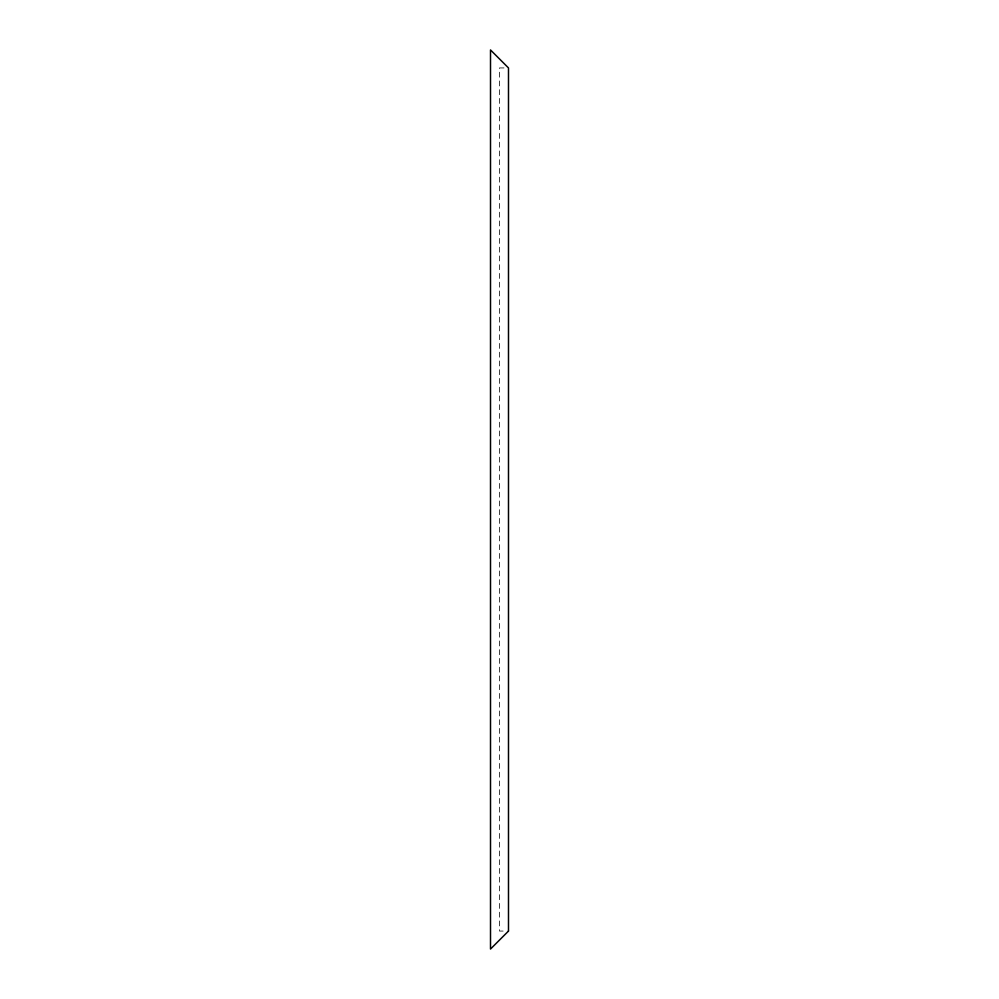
<?xml version="1.0" encoding="UTF-8"?>
<svg xmlns="http://www.w3.org/2000/svg" width="999" height="999" viewBox="0 0 999 999"><rect width="100%" height="100%" fill="white"/><g stroke="black" fill="none" stroke-linecap="round" stroke-linejoin="round"><path stroke-width="0.75" stroke-dasharray="5 3.75" d="M503.996 67.932L499.5 67.932L499.5 931.068L503.996 931.068"/><path stroke-width="1.5" d="M508.491 931.068L490.509 949.05L490.509 49.95L508.491 67.932L508.491 931.068"/></g></svg>
